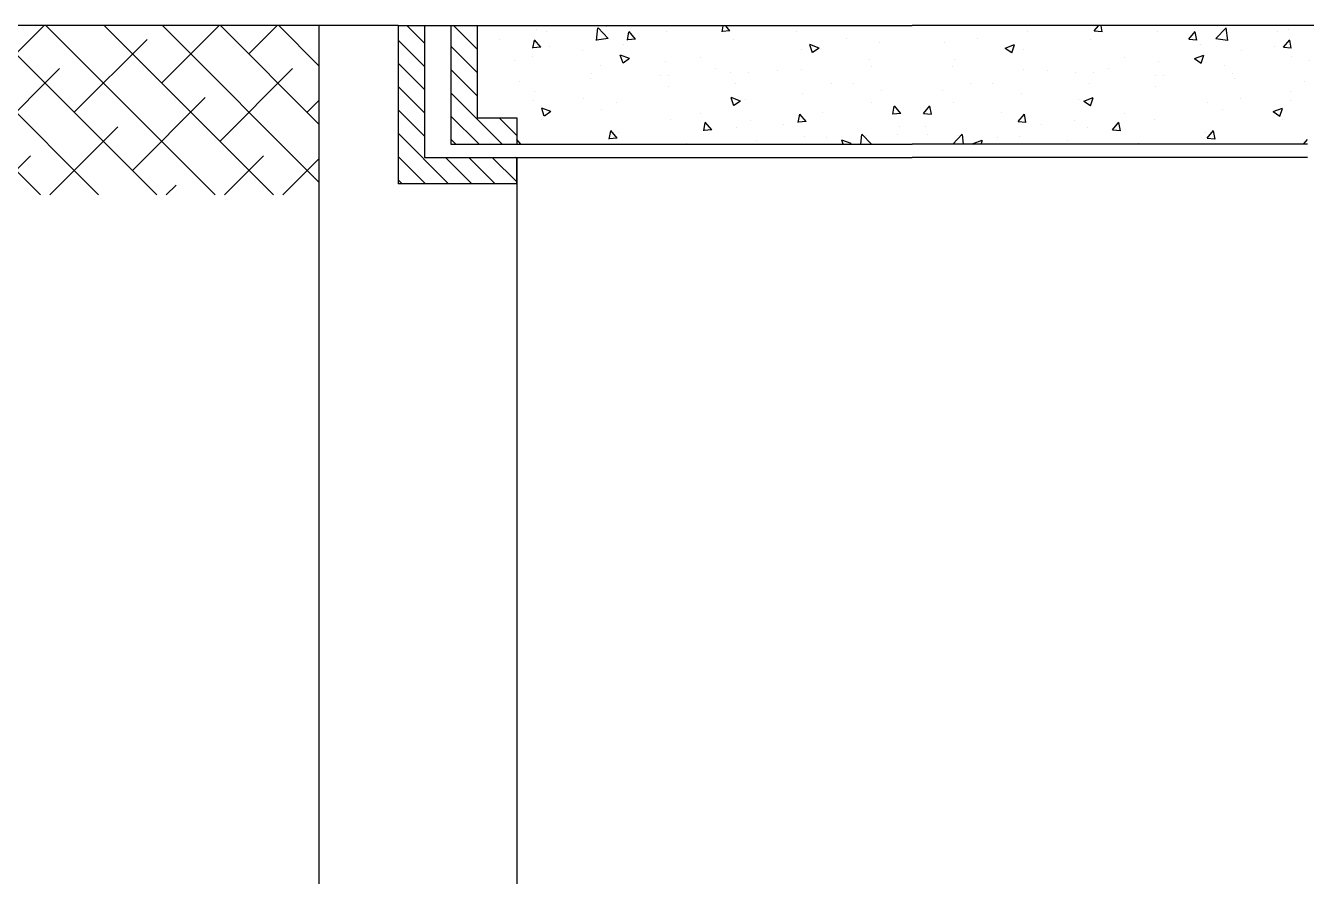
# Model space of a CAD drawing. Extents: x 1223 to 2114, y 507 to 973.
# Drawn here: x 2047.559 to 2050.838, y 611.567 to 613.745 of the extents above; entities that cross this region are included whole.
import ezdxf

# ---------------------------------------------------------------- set-up
doc = ezdxf.new("R2010")
doc.units = 0
doc.header["$MEASUREMENT"] = 0
doc.layers.get('0').update_dxf_attribs({"linetype": 'CONTINUOUS'})
for name, color, linetype in [('01', 1, 'CONTINUOUS'), ('02', 2, 'CONTINUOUS'), ('03', 3, 'CONTINUOUS'), ('06', 6, 'CONTINUOUS')]:
    doc.layers.add(name, color=color, linetype=linetype)

# ---------------------------------------------------------------- blocks, each defined once
blk = doc.blocks.new('*X177')
at = {"color": 0}
for p, q in [((2048.8656, 613.7354), (2048.8656, 613.7354)), ((2048.8924, 613.7311), (2048.8924, 613.7311)), ((2049.0205, 613.707), (2049.0243, 613.7391)), ((2049.0507, 613.7123), (2049.0245, 613.7397)), ((2049.0458, 613.7431), (2049.0458, 613.7431)), ((2049.0998, 613.7083), (2049.1037, 613.7295)), ((2049.1201, 613.7108), (2049.1039, 613.7302)), ((2049.2006, 613.7303), (2049.2006, 613.7303)), ((2049.3419, 613.7295), (2049.3447, 613.7449)), ((2049.3622, 613.732), (2049.3421, 613.7302)), ((2049.3622, 613.732), (2049.3514, 613.7449)), ((2049.5338, 613.7296), (2049.5338, 613.7296)), ((2048.7717, 613.7085), (2048.7717, 613.7085)), ((2048.8577, 613.6872), (2048.8616, 613.7083)), ((2048.8781, 613.6896), (2048.8618, 613.709)), ((2049.0507, 613.7123), (2049.0207, 613.7077)), ((2049.0892, 613.6973), (2049.0892, 613.6973)), ((2049.1201, 613.7108), (2049.1, 613.709)), ((2049.3711, 613.7087), (2049.3711, 613.7087)), ((2049.5734, 613.6758), (2049.5666, 613.6962)), ((2049.5904, 613.6878), (2049.5668, 613.6969)), ((2049.6617, 613.7128), (2049.6617, 613.7128)), ((2049.7462, 613.7017), (2049.7462, 613.7017)), ((2048.8562, 613.667), (2048.8562, 613.667)), ((2048.8781, 613.6896), (2048.8579, 613.6879)), ((2048.8995, 613.6917), (2048.8995, 613.6917)), ((2048.984, 613.6806), (2048.984, 613.6806)), ((2049.0884, 613.6487), (2049.0815, 613.6691)), ((2049.1054, 613.6608), (2049.0817, 613.6698)), ((2049.286, 613.6635), (2049.286, 613.6635)), ((2049.5444, 613.6849), (2049.5444, 613.6849)), ((2049.5904, 613.6878), (2049.5736, 613.6765)), ((2048.8115, 613.657), (2048.8115, 613.657)), ((2049.0295, 613.6432), (2049.0295, 613.6432)), ((2049.1054, 613.6608), (2049.0886, 613.6494)), ((2049.1972, 613.6525), (2049.1972, 613.6525)), ((2049.325, 613.6357), (2049.325, 613.6357)), ((2049.5444, 613.6321), (2049.5444, 613.6321)), ((2049.7197, 613.6596), (2049.7197, 613.6596)), ((2049.7246, 613.6397), (2049.7246, 613.6397)), ((2048.8238, 613.6016), (2048.8238, 613.6016)), ((2049.004, 613.6092), (2049.004, 613.6092)), ((2049.0083, 613.6232), (2049.0083, 613.6232)), ((2049.1841, 613.6168), (2049.1841, 613.6168)), ((2049.2048, 613.6179), (2049.2048, 613.6179)), ((2049.3643, 613.6245), (2049.3643, 613.6245)), ((2049.4095, 613.6246), (2049.4095, 613.6246)), ((2049.4828, 613.6297), (2049.4828, 613.6297)), ((2048.8605, 613.5754), (2048.8605, 613.5754)), ((2049.2051, 613.5894), (2049.2051, 613.5894)), ((2049.3752, 613.5963), (2049.3752, 613.5963)), ((2049.5485, 613.5725), (2049.5485, 613.5725)), ((2049.6226, 613.5965), (2049.6226, 613.5965)), ((2049.6797, 613.5959), (2049.6797, 613.5959)), ((2049.7505, 613.5797), (2049.7505, 613.5797)), ((2048.8603, 613.5546), (2048.8603, 613.5546)), ((2048.8869, 613.5129), (2048.8801, 613.5332)), ((2048.9039, 613.5249), (2048.8803, 613.5339)), ((2048.9883, 613.5586), (2048.9883, 613.5586)), ((2049.0728, 613.5475), (2049.0728, 613.5475)), ((2049.372, 613.5399), (2049.3651, 613.5603)), ((2049.389, 613.5519), (2049.3653, 613.561)), ((2049.389, 613.5519), (2049.3722, 613.5406)), ((2049.402, 613.5556), (2049.402, 613.5556)), ((2049.7238, 613.5472), (2049.7238, 613.5472)), ((2049.7792, 613.518), (2049.7831, 613.5392)), ((2049.7995, 613.5205), (2049.7833, 613.5399)), ((2048.8794, 613.5051), (2048.8794, 613.5051)), ((2048.9039, 613.5249), (2048.8871, 613.5135)), ((2049.0336, 613.5309), (2049.0336, 613.5309)), ((2049.2089, 613.5056), (2049.2089, 613.5056)), ((2049.286, 613.5194), (2049.286, 613.5194)), ((2049.4138, 613.5026), (2049.4138, 613.5026)), ((2049.5371, 613.4968), (2049.541, 613.518)), ((2049.5575, 613.4993), (2049.5373, 613.4975)), ((2049.5575, 613.4993), (2049.5412, 613.5187)), ((2049.5988, 613.5218), (2049.5988, 613.5218)), ((2049.7995, 613.5205), (2049.7794, 613.5187)), ((2049.0529, 613.4545), (2049.0568, 613.4756)), ((2049.0733, 613.4569), (2049.0571, 613.4763)), ((2049.0762, 613.4713), (2049.0762, 613.4713)), ((2049.295, 613.4757), (2049.2989, 613.4968)), ((2049.3154, 613.4781), (2049.2952, 613.4763)), ((2049.3154, 613.4781), (2049.2991, 613.4975)), ((2049.3793, 613.484), (2049.3793, 613.484)), ((2049.4983, 613.4915), (2049.4983, 613.4915)), ((2049.7245, 613.4414), (2049.7001, 613.4668)), ((2049.7903, 613.4672), (2049.7903, 613.4672)), ((2049.7956, 613.488), (2049.7956, 613.488)), ((2048.8265, 613.4414), (2048.8162, 613.4537)), ((2048.8644, 613.4423), (2048.8644, 613.4423)), ((2048.9493, 613.4423), (2048.9493, 613.4423)), ((2049.0733, 613.4569), (2049.0531, 613.4552)), ((2049.2498, 613.4444), (2049.2498, 613.4444)), ((2049.43, 613.452), (2049.43, 613.452)), ((2049.5526, 613.4602), (2049.5526, 613.4602)), ((2049.6102, 613.4596), (2049.6102, 613.4596)), ((2049.6521, 613.4414), (2049.6487, 613.4514)), ((2049.6725, 613.443), (2049.6489, 613.4521)), ((2049.6725, 613.443), (2049.6701, 613.4414)), ((2049.697, 613.4414), (2049.6999, 613.4662)), ((2049.7114, 613.4634), (2049.7114, 613.4634))]:
    blk.add_line(p, q, dxfattribs=at)
blk = doc.blocks.new('*X179')
at = {"color": 0}
for p, q in [((2048.5799, 613.7005), (2048.5352, 613.7452)), ((2048.7149, 613.6848), (2048.6546, 613.7452)), ((2048.7149, 613.7445), (2048.7142, 613.7452)), ((2048.5799, 613.6408), (2048.5124, 613.7083)), ((2048.7149, 613.6252), (2048.6474, 613.6927)), ((2048.5799, 613.5812), (2048.5124, 613.6487)), ((2048.7149, 613.5655), (2048.6474, 613.633)), ((2048.5799, 613.5215), (2048.5124, 613.589)), ((2048.7793, 613.4414), (2048.6474, 613.5733)), ((2048.5799, 613.4618), (2048.5124, 613.5293)), ((2048.7197, 613.4414), (2048.6474, 613.5137)), ((2048.8162, 613.4642), (2048.7715, 613.5089)), ((2048.6419, 613.3402), (2048.5124, 613.4697)), ((2048.66, 613.4414), (2048.6474, 613.454)), ((2048.5823, 613.3402), (2048.5124, 613.41)), ((2048.7016, 613.3402), (2048.6341, 613.4077)), ((2048.7612, 613.3402), (2048.6937, 613.4077)), ((2048.8162, 613.3449), (2048.7534, 613.4077)), ((2048.8162, 613.4046), (2048.8131, 613.4077)), ((2048.5226, 613.3402), (2048.5124, 613.3504))]:
    blk.add_line(p, q, dxfattribs=at)
blk = doc.blocks.new('*X180')
at = {"color": 0}
for p, q in [((2045.6575, 613.3117), (2045.2253, 613.7439)), ((2045.8066, 613.3117), (2045.3731, 613.7452)), ((2045.5204, 613.5979), (2045.6676, 613.7452)), ((2045.9558, 613.3117), (2045.5223, 613.7452)), ((2046.105, 613.3117), (2045.6715, 613.7452)), ((2045.7441, 613.6725), (2045.8167, 613.7452)), ((2046.2541, 613.3117), (2045.8206, 613.7452)), ((2046.4033, 613.3117), (2045.9698, 613.7452)), ((2046.117, 613.5979), (2046.2642, 613.7452)), ((2046.5524, 613.3117), (2046.1189, 613.7452)), ((2046.7016, 613.3117), (2046.2681, 613.7452)), ((2046.3407, 613.6725), (2046.4134, 613.7452)), ((2046.8507, 613.3117), (2046.4172, 613.7452)), ((2046.9999, 613.3117), (2046.5664, 613.7452)), ((2046.7136, 613.5979), (2046.8608, 613.7452)), ((2047.149, 613.3117), (2046.7155, 613.7452)), ((2047.2982, 613.3117), (2046.8647, 613.7452)), ((2046.9373, 613.6725), (2047.01, 613.7452)), ((2047.4473, 613.3117), (2047.0138, 613.7452)), ((2047.5965, 613.3117), (2047.163, 613.7452)), ((2047.3102, 613.5979), (2047.4574, 613.7452)), ((2047.7457, 613.3117), (2047.3122, 613.7452)), ((2047.8948, 613.3117), (2047.4613, 613.7452)), ((2047.534, 613.6725), (2047.6066, 613.7452)), ((2048.044, 613.3117), (2047.6105, 613.7452)), ((2048.1931, 613.3117), (2047.7596, 613.7452)), ((2047.9068, 613.5979), (2048.0541, 613.7452)), ((2048.3099, 613.344), (2047.9088, 613.7452)), ((2048.3099, 613.4932), (2048.0579, 613.7452)), ((2048.1306, 613.6725), (2048.2032, 613.7452)), ((2048.3099, 613.6424), (2048.2071, 613.7452)), ((2045.2966, 613.5234), (2045.4831, 613.7098)), ((2045.8933, 613.5234), (2046.0797, 613.7098)), ((2046.4899, 613.5234), (2046.6763, 613.7098)), ((2047.0865, 613.5234), (2047.2729, 613.7098)), ((2047.6831, 613.5234), (2047.8696, 613.7098)), ((2045.2253, 613.6012), (2045.2593, 613.6352)), ((2045.6695, 613.4488), (2045.856, 613.6352)), ((2046.2661, 613.4488), (2046.4526, 613.6352)), ((2046.8628, 613.4488), (2047.0492, 613.6352)), ((2047.4594, 613.4488), (2047.6458, 613.6352)), ((2048.056, 613.4488), (2048.2424, 613.6352)), ((2045.5083, 613.3117), (2045.2253, 613.5947)), ((2045.4458, 613.3742), (2045.6322, 613.5607)), ((2046.0424, 613.3742), (2046.2289, 613.5607)), ((2046.639, 613.3742), (2046.8255, 613.5607)), ((2047.2356, 613.3742), (2047.4221, 613.5607)), ((2047.8323, 613.3742), (2048.0187, 613.5607)), ((2048.2797, 613.5234), (2048.3099, 613.5535)), ((2045.2341, 613.3117), (2045.4085, 613.4861)), ((2045.8307, 613.3117), (2046.0051, 613.4861)), ((2046.4273, 613.3117), (2046.6017, 613.4861)), ((2047.0239, 613.3117), (2047.1984, 613.4861)), ((2047.6206, 613.3117), (2047.795, 613.4861)), ((2045.3592, 613.3117), (2045.2253, 613.4455)), ((2045.6816, 613.3117), (2045.7814, 613.4115)), ((2046.2782, 613.3117), (2046.378, 613.4115)), ((2046.8748, 613.3117), (2046.9746, 613.4115)), ((2047.4714, 613.3117), (2047.5712, 613.4115)), ((2048.068, 613.3117), (2048.1679, 613.4115)), ((2048.2172, 613.3117), (2048.3099, 613.4044)), ((2045.5324, 613.3117), (2045.5577, 613.3369)), ((2046.129, 613.3117), (2046.1543, 613.3369)), ((2046.7256, 613.3117), (2046.7509, 613.3369)), ((2047.3223, 613.3117), (2047.3475, 613.3369)), ((2047.9189, 613.3117), (2047.9441, 613.3369))]:
    blk.add_line(p, q, dxfattribs=at)
blk = doc.blocks.new('*X184')
at = {"color": 0}
for p, q in [((2050.1235, 613.7296), (2050.1235, 613.7296)), ((2050.2951, 613.732), (2050.3059, 613.7449)), ((2050.2951, 613.732), (2050.3153, 613.7302)), ((2050.3155, 613.7295), (2050.3126, 613.7449)), ((2050.4567, 613.7303), (2050.4567, 613.7303)), ((2050.5372, 613.7108), (2050.5534, 613.7302)), ((2050.5575, 613.7083), (2050.5536, 613.7295)), ((2050.6066, 613.7123), (2050.6329, 613.7397)), ((2050.6115, 613.7431), (2050.6115, 613.7431)), ((2050.6368, 613.707), (2050.6331, 613.7391)), ((2050.765, 613.7311), (2050.765, 613.7311)), ((2050.7917, 613.7354), (2050.7917, 613.7354)), ((2049.9112, 613.7017), (2049.9112, 613.7017)), ((2049.9956, 613.7128), (2049.9956, 613.7128)), ((2050.0669, 613.6878), (2050.0905, 613.6969)), ((2050.0839, 613.6758), (2050.0907, 613.6962)), ((2050.2862, 613.7087), (2050.2862, 613.7087)), ((2050.5372, 613.7108), (2050.5573, 613.709)), ((2050.5681, 613.6973), (2050.5681, 613.6973)), ((2050.6066, 613.7123), (2050.6366, 613.7077)), ((2050.7792, 613.6896), (2050.7955, 613.709)), ((2050.7996, 613.6872), (2050.7957, 613.7083)), ((2050.8856, 613.7085), (2050.8856, 613.7085)), ((2050.0669, 613.6878), (2050.0837, 613.6765)), ((2050.1129, 613.6849), (2050.1129, 613.6849)), ((2050.3713, 613.6635), (2050.3713, 613.6635)), ((2050.5519, 613.6608), (2050.5756, 613.6698)), ((2050.5689, 613.6487), (2050.5758, 613.6691)), ((2050.6733, 613.6806), (2050.6733, 613.6806)), ((2050.7578, 613.6917), (2050.7578, 613.6917)), ((2050.7792, 613.6896), (2050.7994, 613.6879)), ((2050.8011, 613.667), (2050.8011, 613.667)), ((2049.9327, 613.6397), (2049.9327, 613.6397)), ((2049.9376, 613.6596), (2049.9376, 613.6596)), ((2050.1129, 613.6321), (2050.1129, 613.6321)), ((2050.3323, 613.6357), (2050.3323, 613.6357)), ((2050.4601, 613.6525), (2050.4601, 613.6525)), ((2050.5519, 613.6608), (2050.5687, 613.6494)), ((2050.6279, 613.6432), (2050.6279, 613.6432)), ((2050.8458, 613.657), (2050.8458, 613.657)), ((2050.1745, 613.6297), (2050.1745, 613.6297)), ((2050.2478, 613.6246), (2050.2478, 613.6246)), ((2050.293, 613.6245), (2050.293, 613.6245)), ((2050.4526, 613.6179), (2050.4526, 613.6179)), ((2050.4732, 613.6168), (2050.4732, 613.6168)), ((2050.649, 613.6232), (2050.649, 613.6232)), ((2050.6534, 613.6092), (2050.6534, 613.6092)), ((2050.8335, 613.6016), (2050.8335, 613.6016)), ((2049.9069, 613.5797), (2049.9069, 613.5797)), ((2049.9777, 613.5959), (2049.9777, 613.5959)), ((2050.0347, 613.5965), (2050.0347, 613.5965)), ((2050.1088, 613.5725), (2050.1088, 613.5725)), ((2050.2821, 613.5963), (2050.2821, 613.5963)), ((2050.4522, 613.5894), (2050.4522, 613.5894)), ((2050.7968, 613.5754), (2050.7968, 613.5754)), ((2049.8578, 613.5205), (2049.874, 613.5399)), ((2049.8781, 613.518), (2049.8742, 613.5392)), ((2049.9335, 613.5472), (2049.9335, 613.5472)), ((2050.2553, 613.5556), (2050.2553, 613.5556)), ((2050.2684, 613.5519), (2050.292, 613.561)), ((2050.2684, 613.5519), (2050.2851, 613.5406)), ((2050.2853, 613.5399), (2050.2922, 613.5603)), ((2050.5845, 613.5475), (2050.5845, 613.5475)), ((2050.669, 613.5586), (2050.669, 613.5586)), ((2050.7534, 613.5249), (2050.777, 613.5339)), ((2050.7704, 613.5129), (2050.7772, 613.5332)), ((2050.797, 613.5546), (2050.797, 613.5546)), ((2049.8578, 613.5205), (2049.8779, 613.5187)), ((2050.0585, 613.5218), (2050.0585, 613.5218)), ((2050.0998, 613.4993), (2050.1161, 613.5187)), ((2050.0998, 613.4993), (2050.12, 613.4975)), ((2050.1202, 613.4968), (2050.1163, 613.518)), ((2050.2435, 613.5026), (2050.2435, 613.5026)), ((2050.3714, 613.5194), (2050.3714, 613.5194)), ((2050.4485, 613.5056), (2050.4485, 613.5056)), ((2050.6238, 613.5309), (2050.6238, 613.5309)), ((2050.7534, 613.5249), (2050.7702, 613.5135)), ((2050.7779, 613.5051), (2050.7779, 613.5051)), ((2049.8617, 613.488), (2049.8617, 613.488)), ((2049.867, 613.4672), (2049.867, 613.4672)), ((2049.9329, 613.4414), (2049.9572, 613.4668)), ((2050.159, 613.4915), (2050.159, 613.4915)), ((2050.278, 613.484), (2050.278, 613.484)), ((2050.3419, 613.4781), (2050.3582, 613.4975)), ((2050.3419, 613.4781), (2050.3621, 613.4763)), ((2050.3623, 613.4757), (2050.3584, 613.4968)), ((2050.5811, 613.4713), (2050.5811, 613.4713)), ((2050.584, 613.4569), (2050.6003, 613.4763)), ((2050.6044, 613.4545), (2050.6005, 613.4756)), ((2049.9459, 613.4634), (2049.9459, 613.4634)), ((2049.9603, 613.4414), (2049.9574, 613.4662)), ((2049.9848, 613.443), (2050.0084, 613.4521)), ((2049.9848, 613.443), (2049.9872, 613.4414)), ((2050.0053, 613.4414), (2050.0086, 613.4514)), ((2050.0471, 613.4596), (2050.0471, 613.4596)), ((2050.1047, 613.4602), (2050.1047, 613.4602)), ((2050.2273, 613.452), (2050.2273, 613.452)), ((2050.4075, 613.4444), (2050.4075, 613.4444)), ((2050.584, 613.4569), (2050.6042, 613.4552)), ((2050.708, 613.4423), (2050.708, 613.4423)), ((2050.7929, 613.4423), (2050.7929, 613.4423)), ((2050.8308, 613.4414), (2050.8412, 613.4537))]:
    blk.add_line(p, q, dxfattribs=at)

msp = doc.modelspace()

# ---------------------------------------------------------------- linework, layer by layer
at = {"layer": '01'}
for p, q in [((2048.81616, 613.40767), (2049.82866, 613.40767)), ((2048.81616, 613.34017), (2048.81616, 613.40767)), ((2050.84116, 613.40767), (2049.82866, 613.40767))]:
    msp.add_line(p, q, dxfattribs=at)
at = {"layer": '02'}
for p, q in [((2048.30991, 613.74517), (2045.22531, 613.74517)), ((2048.57991, 613.74517), (2048.64741, 613.74517))]:
    msp.add_line(p, q, dxfattribs=at)
at = {"layer": '03'}
for p, q in [((2048.51241, 613.74517), (2048.51241, 613.34017)), ((2048.64741, 613.74517), (2048.64741, 613.44142)), ((2048.64741, 613.74517), (2048.71491, 613.74517)), ((2048.71491, 613.74517), (2049.82866, 613.74517)), ((2048.71491, 613.74517), (2048.71491, 613.50892)), ((2050.94241, 613.74517), (2049.82866, 613.74517)), ((2048.71491, 613.50892), (2048.81616, 613.50892)), ((2048.81616, 613.50892), (2048.81616, 613.44142)), ((2048.64741, 613.44142), (2048.81616, 613.44142)), ((2048.81616, 613.44142), (2049.82866, 613.44142)), ((2050.84116, 613.44142), (2049.82866, 613.44142)), ((2048.81616, 613.34017), (2048.51241, 613.34017))]:
    msp.add_line(p, q, dxfattribs=at)
at = {"layer": '06'}
for p, q in [((2048.30991, 613.74517), (2048.30991, 610.37017)), ((2048.51241, 613.74517), (2048.30991, 613.74517)), ((2048.51241, 613.74517), (2048.57991, 613.74517)), ((2048.57991, 613.74517), (2048.57991, 613.40767)), ((2048.57991, 613.40767), (2048.81616, 613.40767)), ((2048.81616, 613.40767), (2048.81616, 610.37017))]:
    msp.add_line(p, q, dxfattribs=at)

# ---------------------------------------------------------------- block references
at = {"layer": '01', "linetype": 'Continuous'}
for name in ['*X180', '*X179', '*X177', '*X184']:
    msp.add_blockref(name, (0, 0), dxfattribs=at)

doc.saveas('drawing.dxf')
